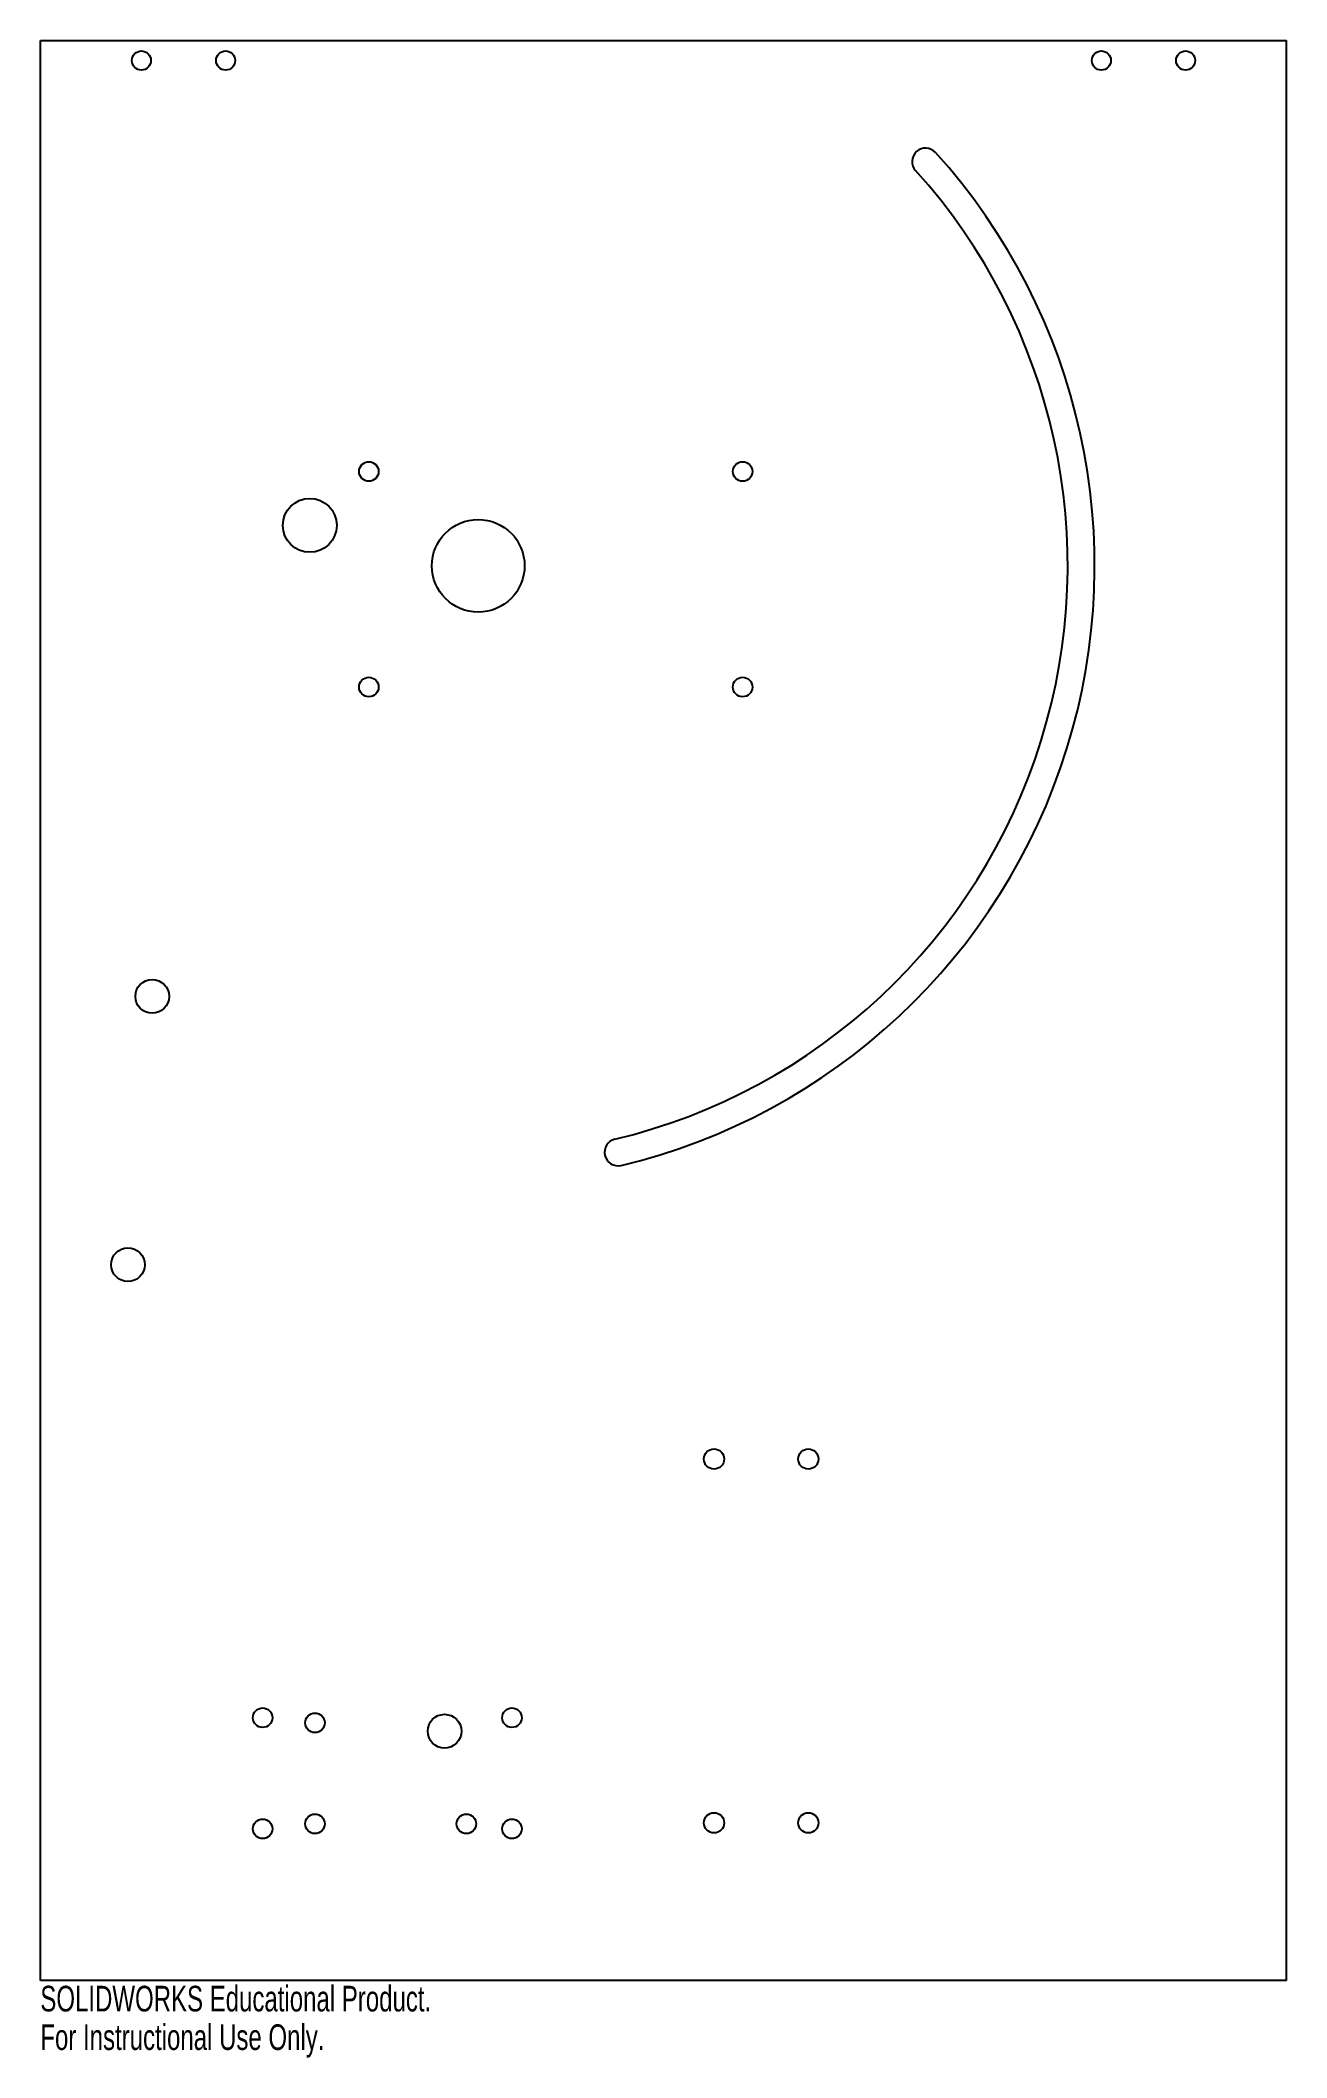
# Model space of a CAD drawing. Header units: inches. Extents: x -3.5 to 5.8, y -6.8 to 8.2.
import ezdxf

# ---------------------------------------------------------------- set-up
doc = ezdxf.new("R2010")
doc.units = ezdxf.units.IN
doc.header["$MEASUREMENT"] = 0
doc.styles.add('SLDTEXTSTYLE0', font='TXT', dxfattribs={"width": 0.7})

msp = doc.modelspace()

# ---------------------------------------------------------------- linework, layer by layer
at = {"color": 7, "linetype": 'Continuous', "lineweight": 25}
for p, q in [((-3.5, -6.25), (-3.5, 8.15)), ((-3.5, 8.15), (5.75, 8.15)), ((5.75, -6.25), (5.75, 8.15)), ((5.75, -6.25), (-3.5, -6.25))]:
    msp.add_line(p, q, dxfattribs=at)
for centre, radius in [((-2.75, 8), 0.071), ((-2.125, 8), 0.071), ((4.375, 8), 0.071), ((5, 8), 0.071), ((-1.062, 4.95), 0.0725), ((1.712, 4.95), 0.0725), ((-1.5, 4.55), 0.2), ((-0.25, 4.25), 0.344), ((-1.062, 3.35), 0.0725), ((1.712, 3.35), 0.0725), ((-2.67, 1.054), 0.125), ((-2.85, -0.938), 0.125), ((1.5, -2.38), 0.075), ((2.2, -2.38), 0.075), ((-1.85, -4.3), 0.0725), ((-1.462, -4.338), 0.0725), ((-0.5, -4.4), 0.125), ((0, -4.3), 0.0725), ((-1.85, -5.125), 0.0725), ((-1.462, -5.088), 0.0725), ((-0.338, -5.088), 0.0725), ((0, -5.125), 0.0725), ((1.5, -5.08), 0.075), ((2.2, -5.08), 0.075)]:
    msp.add_circle(centre, radius, dxfattribs=at)
for centre, radius, start, end in [((3.07, 7.25), 0.1, 42.0973, 222.0973), ((-0.25, 4.25), 4.575, 283.3995, 42.0973), ((-0.25, 4.25), 4.375, 283.3995, 42.0973), ((0.787, -0.103), 0.1, 103.3995, 283.3995)]:
    msp.add_arc(centre, radius, start, end, dxfattribs=at)

# ---------------------------------------------------------------- texts
at = {"color": 7, "linetype": 'Continuous', "char_height": 0.1903, "attachment_point": 1, "style": 'SLDTEXTSTYLE0'}
for s, insert in [('SOLIDWORKS Educational Product.', (-3.5, -6.29)), ('For Instructional Use Only.', (-3.5, -6.576))]:
    msp.add_mtext(s, dxfattribs=dict(at, insert=insert))

doc.saveas('drawing.dxf')
